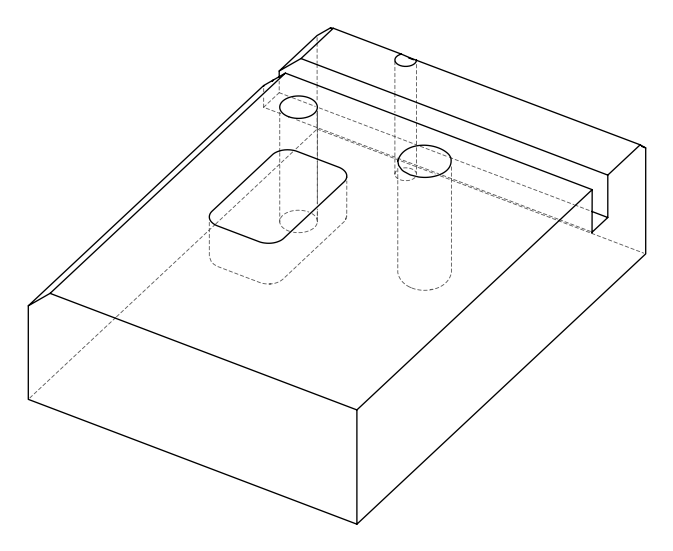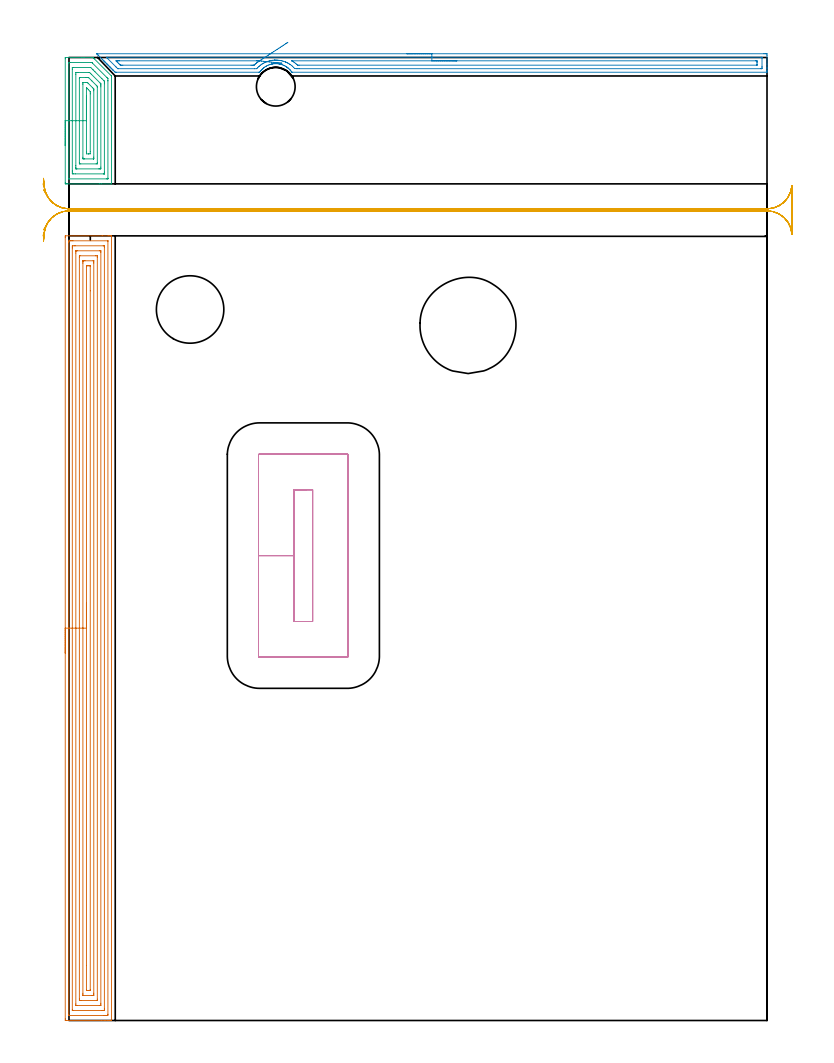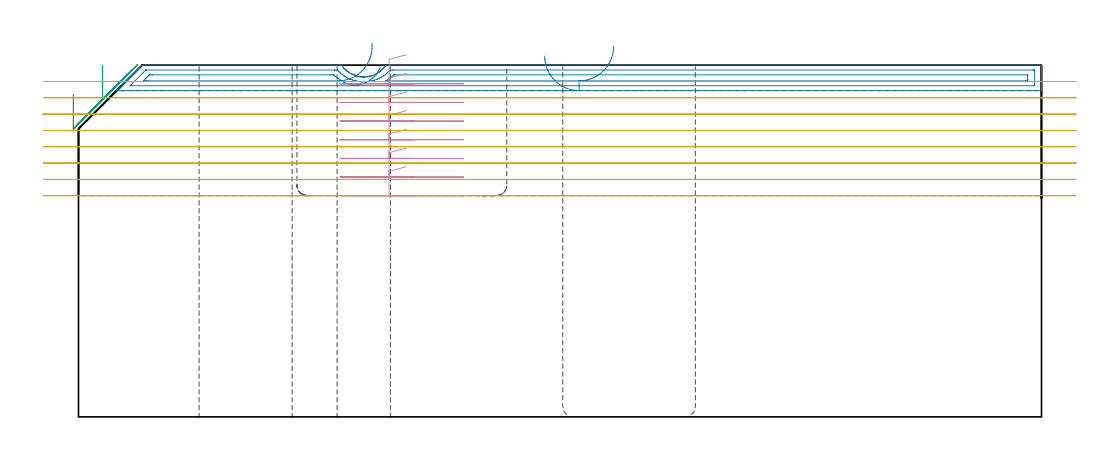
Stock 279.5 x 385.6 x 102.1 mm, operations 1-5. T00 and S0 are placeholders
(PLAN: 11 operations, 8 tool changes, 55.5 min)
(1 AREA_MILL | FG_CHAMFER_SURFACE | UGT0205_001 | 17.89 min | 55087 mm3)
(2 AREA_MILL_1 | FG_CHAMFER_SURFACE_1 | UGT0205_001 | 6.63 min | 7478 mm3)
(3 AREA_MILL_2 | FG_CHAMFER_SURFACE_2 | UGT0205_001 | 3.04 min | 9718 mm3)
(4 MILL_RECTANGULAR_POCKET | POCKET_RECTANGULAR_STRAIGHT | NXT0201_007 | Follow Part, ap 6.25, ae 75% | 6.11 min | 239234 mm3)
(5 MILL_RECTANGULAR_SLOT | SLOT_RECTANGULAR | UGT0201_094 | Follow Part, ap 5, ae 75% | 10.38 min | 217737 mm3)
(6 MILL_THROUGH_HOLE_FROM_SOLID_MATERIAL | STEP1HOLE_1 | NXT0201_007 | Circular | 10.01 min | 118361 mm3)
(7 INDEXABLE_INSERT_DRILL_THROUGH_HOLE_FROM_SOLID | STEP1HOLE | NXT0302_025 | 0.43 min | 58422 mm3)
(8 SPOT_DRILL | STEP1HOLE_2 | NXT0321_9005460120000 | 0.03 min | 60 mm3)
(9 DRILL_BLIND_HOLE_INTO_CENTER | STEP1HOLE_2 | UGT0301_185 | 0.05 min | 202 mm3)
(10 GUN_DRILL_THROUGH_HOLE | STEP1HOLE_2 | UGT0307_002 | 0.5 min | 2593 mm3)
(11 SPADE_DRILL_TO_ENLARGE_THROUGH_HOLE | STEP1HOLE_2 | UGT0306_006 | 0.44 min | 16308 mm3)
(TOOL UGT0205_001 | Chamfer Mill 20 x 3 x 45 deg. | D20 FL50 Z2)
(TOOL NXT0201_007 | ENDMILL 25mm [R216.25-25050GCK54P 1620] | D25 R3 FL54 Z5)
(TOOL UGT0201_094 | End mill 20 mm | D20 FL38 Z4)
(TOOL NXT0302_025 | Index. Insert Drill 27mm [880-D2700L32-05] | D27 PA176 FL135 Z2)
(TOOL NXT0321_9005460120000 | NC Spot Drill, 142deg, 12mm, Carbide, Uncoated | D12 PA142 FL30 Z2)
(TOOL UGT0301_185 | Twist Drill 6.3 mm | D6.3 PA118 FL61 Z2)
(TOOL UGT0307_002 | Gun Drill 6 mm | D6 PA130 FL24 Z1)
(TOOL UGT0306_006 | Spade Drill 15.5mm | D15.5 PA132 FL10 Z2)
(OP 1 AREA_MILL)
G17 G21 G94 G90
T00 M6
G54
G17 G0 G90 X-1.5 Y147.1 S1061 M3
G43 Z112.1 H0
Z93.6
G94 G1 Y147.138 Z92.728 F250.
Y147.252 Z91.864
Y147.441 Z91.012
Y147.703 Z90.18
Y148.037 Z89.374
Y148.44 Z88.6
Y148.908 Z87.864
Y149.44 Z87.172
Y150.029 Z86.529
Y150.672 Z85.94
Y151.364 Z85.408
Y152.1 Z84.94
Y152.874 Z84.537
Y153.68 Z84.203
Y154.512 Z83.941
Y155.364 Z83.752
Y156.228 Z83.638
Y157.1 Z83.6
Y313.571
X-1.496 Y314.02 Z83.602
X-1.492 Y314.19 Z83.606
X-1.319 Y314.2 Z83.778
X13.296 Z98.392
X15.677 Z100.772
X16.393 Z101.493
X16.641 Z101.74
X16.999 Z102.09
X17. Y314.195 Z102.091
Y314.019 Z102.1
Y0.182
Y0.005 Z102.091
X16.999 Y0.003 Z102.09
X16.641 Y0. Z101.74
X16.393 Z101.493
X15.677 Z100.772
X14.438 Z99.535
X13.035 Z98.13
X-1.058 Y0.001 Z84.04
X-1.267 Y0.003 Z83.83
X-1.492 Y0.01 Z83.606
X-1.496 Y0.184 Z83.602
X-1.499 Y0.629 Z83.601
X-1.5 Y157.1 Z83.6
X-0.086 Z85.014
X-0.085 Y311.69 Z85.015
X-0.084 Y311.783 Z85.016
X-0.079 Y312.174 Z85.021
X0.301 Y312.192 Z85.401
X0.704 Y312.197 Z85.804
X1.174 Y312.2 Z86.274
X1.585 Z86.685
X15.49 Y312.199 Z100.59
X15.524 Y312.197 Z100.624
X15.559 Y312.192 Z100.659
X15.579 Y312.187 Z100.679
X15.58 Y312.159 Z100.68
X15.585 Y311.876 Z100.685
Y2.51
X15.584 Y2.417 Z100.684
X15.579 Y2.026 Z100.679
X15.199 Y2.008 Z100.299
X14.796 Y2.003 Z99.896
X14.326 Y2. Z99.426
X13.916 Z99.016
X0.01 Y2.001 Z85.11
X-0.024 Y2.003 Z85.076
X-0.059 Y2.008 Z85.041
X-0.079 Y2.013 Z85.021
X-0.08 Y2.041 Z85.02
X-0.085 Y2.324 Z85.015
X-0.086 Y157.1 Z85.014
X1.328 Z86.428
X1.329 Y309.36 Z86.429
X1.331 Y309.995 Z86.431
X1.333 Y310.124 Z86.433
X1.335 Y310.181 Z86.435
X1.391 Y310.191 Z86.491
X1.585 Y310.195 Z86.685
X2.263 Y310.2 Z87.363
X2.465 Z87.565
X13.714 Y310.199 Z98.814
X13.916 Y310.196 Z99.016
X14.117 Y310.19 Z99.217
X14.165 Y310.187 Z99.265
X14.167 Y310.15 Z99.267
X14.17 Y310.081 Z99.27
X14.171 Y309.995 Z99.271
Y309.735
Y4.84
X14.169 Y4.205 Z99.269
X14.167 Y4.076 Z99.267
X14.165 Y4.019 Z99.265
X14.109 Y4.009 Z99.209
X13.916 Y4.005 Z99.016
X13.237 Y4. Z98.337
X13.035 Z98.135
X1.786 Y4.001 Z86.886
X1.585 Y4.004 Z86.685
X1.383 Y4.01 Z86.483
X1.335 Y4.013 Z86.435
X1.333 Y4.05 Z86.433
X1.33 Y4.119 Z86.43
X1.329 Y4.205 Z86.429
Y4.465
X1.328 Y157.1 Z86.428
X2.743 Z87.843
Y307.312
X2.746 Y307.922 Z87.846
X2.749 Y308.128 Z87.849
X2.752 Y308.19 Z87.852
X2.8 Y308.193 Z87.9
X2.909 Y308.196 Z88.009
X3.346 Y308.2 Z88.446
X12.154 Z97.254
X12.591 Y308.196 Z97.691
X12.699 Y308.193 Z97.799
X12.747 Y308.19 Z97.847
X12.75 Y308.155 Z97.85
X12.753 Y308.057 Z97.853
X12.757 Y307.595 Z97.857
Y6.888
X12.754 Y6.278 Z97.854
X12.751 Y6.072 Z97.851
X12.748 Y6.01 Z97.848
X12.7 Y6.007 Z97.8
X12.591 Y6.004 Z97.691
X12.154 Y6. Z97.254
X3.346 Z88.446
X2.909 Y6.004 Z88.009
X2.801 Y6.007 Z87.901
X2.753 Y6.01 Z87.853
X2.75 Y6.045 Z87.85
X2.747 Y6.143 Z87.847
X2.743 Y6.605 Z87.843
Y157.1
X4.157 Z89.257
Y305.666
X4.159 Y305.808 Z89.259
X4.164 Y306.092 Z89.264
X4.171 Y306.191 Z89.271
X4.186 Y306.194 Z89.286
X4.227 Y306.197 Z89.327
X4.442 Y306.2 Z89.542
X10.608 Z95.708
X11.273 Y306.197 Z96.373
X11.317 Y306.194 Z96.417
X11.335 Y306.191 Z96.435
X11.339 Y306.021 Z96.439
X11.342 Y305.737 Z96.442
X11.343 Y305.595 Z96.443
Y305.524
Y8.534
X11.341 Y8.392 Z96.441
X11.336 Y8.108 Z96.436
X11.329 Y8.009 Z96.429
X11.314 Y8.006 Z96.414
X11.273 Y8.003 Z96.373
X11.058 Y8. Z96.158
X4.893 Z89.993
X4.227 Y8.003 Z89.327
X4.183 Y8.006 Z89.283
X4.165 Y8.009 Z89.265
X4.161 Y8.179 Z89.261
X4.158 Y8.463 Z89.258
X4.157 Y8.747 Z89.257
Y157.1
X5.571 Z90.671
Y303.265
X5.573 Y303.736 Z90.673
X5.576 Y304.155 Z90.676
X5.578 Y304.181 Z90.678
X5.59 Y304.19 Z90.69
X5.646 Y304.194 Z90.746
X5.76 Y304.198 Z90.86
X5.988 Y304.199 Z91.088
X6.412 Y304.2 Z91.512
X9.664 Z94.764
X9.786 Y304.199 Z94.886
X9.867 Y304.198 Z94.967
X9.914 Y304.194 Z95.014
X9.922 Y304.19 Z95.022
X9.925 Y304.185 Z95.025
X9.927 Y304.159 Z95.027
X9.928 Y303.736 Z95.028
X9.929 Y303.312 Z95.029
Y10.935
X9.927 Y10.464 Z95.027
X9.924 Y10.045 Z95.024
X9.922 Y10.019 Z95.022
X9.91 Y10.01 Z95.01
X9.854 Y10.006 Z94.954
X9.74 Y10.002 Z94.84
X9.512 Y10.001 Z94.612
X9.088 Y10. Z94.188
X5.714 Z90.814
X5.633 Y10.002 Z90.733
X5.586 Y10.006 Z90.686
X5.578 Y10.009 Z90.678
X5.575 Y10.015 Z90.675
X5.573 Y10.041 Z90.673
X5.572 Y10.464 Z90.672
X5.571 Y10.888 Z90.671
Y157.1
X6.985 Z92.085
X6.986 Y301.83 Z92.086
Y301.948
X6.99 Y302.141 Z92.09
X6.992 Y302.181 Z92.092
X7.088 Y302.19 Z92.188
X7.253 Y302.196 Z92.353
X7.502 Y302.2 Z92.602
X7.75 Z92.85
X8.383 Y302.199 Z93.483
X8.465 Y302.195 Z93.565
X8.493 Y302.19 Z93.593
X8.508 Y302.181 Z93.608
X8.511 Y302.146 Z93.611
X8.514 Y302.066 Z93.614
X8.515 Y292.174 Z93.615
X8.514 Y12.37 Z93.614
Y12.252
X8.51 Y12.059 Z93.61
X8.508 Y12.019 Z93.608
X8.413 Y12.01 Z93.513
X8.247 Y12.004 Z93.347
X7.998 Y12. Z93.098
X7.75 Z92.85
X7.117 Y12.001 Z92.217
X7.035 Y12.005 Z92.135
X7.007 Y12.01 Z92.107
X6.992 Y12.019 Z92.092
X6.989 Y12.054 Z92.089
X6.986 Y12.134 Z92.086
X6.985 Y22.033 Z92.085
Y157.1
Y157.972 Z92.123
Y158.836 Z92.237
Y159.688 Z92.426
Y160.52 Z92.688
Y161.326 Z93.022
Y162.1 Z93.425
Y162.836 Z93.894
Y163.528 Z94.425
Y164.171 Z95.014
Y164.76 Z95.657
Y165.292 Z96.35
Y165.76 Z97.085
Y166.163 Z97.859
Y166.497 Z98.665
Y166.759 Z99.497
Y166.948 Z100.349
Y167.062 Z101.214
Y167.1 Z102.085
G0 Z112.1
M5
M2
(OP 2 AREA_MILL_1)
G17 G21 G94 G90
T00 M6
G54
G17 G0 G90 X135.3 Y387.1 S1061 M3
G43 Z112.1 H0
Z104.7
G94 G1 X135.338 Z103.828 F250.
X135.452 Z102.964
X135.641 Z102.112
X135.903 Z101.28
X136.237 Z100.474
X136.64 Z99.7
X137.109 Z98.964
X137.64 Z98.272
X138.229 Z97.629
X138.872 Z97.04
X139.564 Z96.509
X140.3 Z96.04
X141.074 Z95.637
X141.88 Z95.303
X142.712 Z95.041
X143.564 Z94.852
X144.428 Z94.738
X145.3 Z94.7
X278.296
X278.88 Y387.098 Z94.702
X279.457 Y387.093 Z94.704
X279.493 Y387.092 Z94.706
X279.5 Y386.518 Z95.279
Y382.955 Z98.84
Y381.519 Z100.277
Y381.173 Z100.622
Y380.481 Z101.318
Y380.152 Z101.647
Y379.753 Z102.038
X279.49 Y379.703 Z102.088
X279.327 Y379.7 Z102.1
X89.456
X89.255 Y379.704 Z102.09
X89.19 Y379.786 Z102.012
X89.046 Y379.979 Z101.821
X88.989 Y380.056 Z101.744
X88.798 Y380.3 Z101.5
X88.744 Y380.364 Z101.436
X88.601 Y380.535 Z101.264
X88.567 Y380.572 Z101.227
X88.411 Y380.728 Z101.068
X88.148 Y380.994 Z100.805
X87.708 Y381.393 Z100.406
X87.63 Y381.457 Z100.342
X87.611 Y381.47 Z100.328
X87.243 Y381.739 Z100.06
X87.228 Y381.75 Z100.049
X87.202 Y381.767 Z100.032
X86.815 Y382.023 Z99.776
X86.531 Y382.188 Z99.612
X86.24 Y382.343 Z99.457
X85.953 Y382.474 Z99.326
X85.922 Y382.488 Z99.312
X85.478 Y382.662 Z99.134
X85.029 Y382.814 Z98.984
X84.988 Y382.824 Z98.972
X84.584 Y382.932 Z98.866
X84.541 Y382.94 Z98.856
X84.476 Y382.955 Z98.844
X84.354 Y382.98 Z98.819
X84.136 Y383.024 Z98.773
X84.095 Y383.03 Z98.767
X83.691 Y383.09 Z98.708
X83.244 Y383.128 Z98.666
X83.076 Y383.136 Z98.661
X82.961 Y383.141 Z98.654
X82.797 Y383.149 Z98.651
X82.694 Y383.144 Z98.652
X82.675 Y383.143 Z98.653
X82.627 Y383.141 Z98.655
X82.622 Y383.14 Z98.656
X82.52 Y383.133 Z98.657
X82.351 Y383.129 Z98.668
X82.329 Y383.127 Z98.67
X81.904 Y383.088 Z98.708
X81.458 Y383.02 Z98.771
X81.414 Y383.011 Z98.779
X81.236 Y382.977 Z98.82
X81.126 Y382.955 Z98.843
X81.01 Y382.929 Z98.866
X80.967 Y382.917 Z98.876
X80.81 Y382.876 Z98.919
X80.565 Y382.811 Z98.985
X80.521 Y382.796 Z98.999
X80.116 Y382.661 Z99.137
X79.672 Y382.483 Z99.313
X79.363 Y382.342 Z99.457
X79.031 Y382.155 Z99.64
X78.867 Y382.064 Z99.732
X78.779 Y382.015 Z99.782
X78.369 Y381.747 Z100.051
X78.155 Y381.591 Z100.207
X77.971 Y381.457 Z100.342
X77.886 Y381.389 Z100.411
X77.84 Y381.347 Z100.453
X77.778 Y381.291 Z100.509
X77.651 Y381.173 Z100.622
X77.542 Y381.076 Z100.723
X77.449 Y380.991 Z100.807
X77.423 Y380.965 Z100.834
X77.336 Y380.876 Z100.919
X77.244 Y380.785 Z101.014
X77.033 Y380.57 Z101.226
X76.993 Y380.527 Z101.269
X76.947 Y380.469 Z101.328
X76.798 Y380.282 Z101.512
X76.629 Y380.073 Z101.725
X76.609 Y380.047 Z101.75
X76.5 Y379.9 Z101.897
X76.355 Y379.705 Z102.091
X76.053 Y379.7 Z102.1
X18.868
X18.497 Y379.705 Z102.091
X18.377 Y379.822 Z101.975
X17.916 Y380.282 Z101.514
X17.86 Y380.339 Z101.459
X17.677 Y380.522 Z101.277
X17.619 Y380.579 Z101.218
X17.564 Y380.636 Z101.163
X17.379 Y380.82 Z100.979
X17.322 Y380.876 Z100.921
X17.268 Y380.932 Z100.867
X17.081 Y381.118 Z100.681
X17.025 Y381.173 Z100.624
X16.972 Y381.228 Z100.571
X16.784 Y381.416 Z100.383
X16.729 Y381.47 Z100.327
X16.676 Y381.524 Z100.275
X16.486 Y381.714 Z100.085
X16.432 Y381.767 Z100.03
X16.38 Y381.82 Z99.979
X16.188 Y382.012 Z99.787
X16.135 Y382.064 Z99.733
X16.084 Y382.116 Z99.683
X15.89 Y382.309 Z99.489
X15.838 Y382.361 Z99.436
X15.788 Y382.412 Z99.387
X15.592 Y382.607 Z99.192
X15.541 Y382.658 Z99.139
X15.492 Y382.708 Z99.091
X15.294 Y382.905 Z98.894
X15.244 Y382.955 Z98.842
X15.196 Y383.004 Z98.795
X14.996 Y383.203 Z98.596
X14.947 Y383.252 Z98.545
X14.9 Y383.3 Z98.499
X14.699 Y383.501 Z98.298
X14.65 Y383.548 Z98.249
X14.604 Y383.596 Z98.203
X14.401 Y383.799 Z98.
X14.353 Y383.845 Z97.952
X14.308 Y383.892 Z97.907
X14.103 Y384.096 Z97.702
X14.056 Y384.142 Z97.655
X14.012 Y384.188 Z97.611
X13.805 Y384.394 Z97.405
X13.759 Y384.439 Z97.358
X13.716 Y384.484 Z97.315
X13.507 Y384.692 Z97.107
X13.462 Y384.736 Z97.061
X13.419 Y384.78 Z97.019
X13.209 Y384.99 Z96.809
X11.681 Y386.518 Z95.28
X11.569 Y386.631 Z95.169
X11.422 Y386.777 Z95.022
X11.236 Y386.963 Z94.834
X11.125 Y387.078 Z94.719
X11.117 Y387.094 Z94.703
X11.125 Y387.099 Z94.699
X11.331 Y387.1 Z94.7
X145.3
Y385.686 Z96.114
X277.152 Y385.685 Z96.115
X277.27 Y385.683 Z96.117
X277.49 Y385.678 Z96.122
X277.492 Y385.627 Z96.173
X277.499 Y385.222 Z96.578
X277.5 Y382.064 Z99.736
X277.499 Y381.659 Z100.141
X277.492 Y381.173 Z100.627
X277.49 Y381.129 Z100.671
X277.328 Y381.12 Z100.68
X277.211 Y381.116 Z100.684
X277.151 Y381.115 Z100.685
X277.093 Y381.114 Z100.686
X92.136
X91.299 Y381.117 Z100.683
X91.243 Y381.119 Z100.681
X90.403 Y381.173 Z100.627
X90.349 Y381.225 Z100.575
X89.93 Y381.65 Z100.151
X89.502 Y382.064 Z99.736
X89.456 Y382.107 Z99.693
X89.115 Y382.404 Z99.396
X88.562 Y382.795 Z99.005
X88.322 Y382.955 Z98.845
X87.918 Y383.204 Z98.596
X87.669 Y383.344 Z98.456
X87.391 Y383.49 Z98.31
X86.903 Y383.718 Z98.082
X86.775 Y383.769 Z98.031
X86.578 Y383.845 Z97.955
X85.882 Y384.086 Z97.714
X85.545 Y384.181 Z97.619
X84.988 Y384.316 Z97.484
X84.409 Y384.423 Z97.377
X84.095 Y384.469 Z97.331
X83.404 Y384.534 Z97.266
X83.201 Y384.543 Z97.257
X82.841 Y384.556 Z97.244
X82.455 Y384.552 Z97.248
X82.418 Y384.55 Z97.25
X82.387 Y384.548 Z97.252
X82.308 Y384.542 Z97.258
X81.664 Y384.487 Z97.313
X81.414 Y384.455 Z97.345
X80.885 Y384.372 Z97.428
X80.719 Y384.34 Z97.46
X80.521 Y384.297 Z97.503
X80.157 Y384.208 Z97.592
X79.627 Y384.056 Z97.744
X79.469 Y384.003 Z97.797
X79.019 Y383.845 Z97.955
X78.766 Y383.747 Z98.053
X78.734 Y383.733 Z98.067
X78.201 Y383.485 Z98.315
X77.84 Y383.288 Z98.512
X77.627 Y383.167 Z98.633
X77.276 Y382.955 Z98.845
X77.075 Y382.827 Z98.973
X77.027 Y382.795 Z99.005
X76.947 Y382.738 Z99.062
X76.559 Y382.45 Z99.35
X76.066 Y382.038 Z99.762
X76.053 Y382.026 Z99.774
X75.623 Y381.602 Z100.198
X75.212 Y381.173 Z100.627
X75.186 Y381.147 Z100.653
X75.159 Y381.121 Z100.679
X74.325 Y381.115 Z100.685
X74.266 Y381.114 Z100.686
X19.762 Y381.115 Z100.685
X19.703 Y381.116 Z100.684
X19.586 Y381.121 Z100.679
X19.535 Y381.126 Z100.674
X19.517 Y381.14 Z100.66
X19.48 Y381.173 Z100.627
X18.868 Y381.781 Z100.019
X18.586 Y382.064 Z99.736
X15.294 Y385.356 Z96.444
X15.03 Y385.627 Z96.173
X14.993 Y385.668 Z96.132
X14.991 Y385.679 Z96.121
X15.236 Y385.686 Z96.114
X145.3
Y384.271 Z97.529
X274.879
X275.306 Y384.269 Z97.531
X275.448 Y384.267 Z97.533
X275.49 Y384.265 Z97.535
X275.494 Y384.168 Z97.632
X275.498 Y384.039 Z97.761
X275.499 Y383.845 Z97.955
X275.5 Y383.652 Z98.148
X275.499 Y382.955 Z98.845
X275.498 Y382.763 Z99.037
X275.49 Y382.568 Z99.232
X275.484 Y382.535 Z99.265
X275.465 Y382.533 Z99.267
X275.412 Y382.531 Z99.27
X275.306 Y382.529 Z99.271
X92.136
X91.668 Y382.531 Z99.269
X91.564 Y382.533 Z99.267
X91.515 Y382.536 Z99.264
X91.048 Y382.955 Z98.845
X90.673 Y383.28 Z98.52
X90.349 Y383.525 Z98.275
X89.902 Y383.845 Z97.955
X89.306 Y384.237 Z97.563
X89.269 Y384.263 Z97.537
X89.268 Y384.266 Z97.534
X89.271 Y384.268 Z97.532
X89.313 Y384.271 Z97.529
X89.345
X145.3
X146.172 Z97.567
X147.037 Z97.68
X147.888 Z97.869
X148.72 Z98.132
X149.526 Z98.465
X150.3 Z98.868
X151.036 Z99.337
X151.728 Z99.868
X152.371 Z100.457
X152.96 Z101.101
X153.492 Z101.793
X153.96 Z102.529
X154.363 Z103.302
X154.697 Z104.108
X154.959 Z104.94
X155.148 Z105.792
X155.262 Z106.657
X155.3 Z107.529
G0 Z112.1
X87.653 Y391.671
Z101.53
G1 X87.275 Y391.423 Z100.784
X86.844 Y391.141 Z100.08
X86.363 Y390.827 Z99.423
X85.836 Y390.482 Z98.819
X85.267 Y390.11 Z98.273
X84.66 Y389.713 Z97.788
X84.021 Y389.294 Z97.367
X83.353 Y388.857 Z97.015
X82.662 Y388.405 Z96.734
X81.953 Y387.941 Z96.526
X81.231 Y387.469 Z96.393
X80.503 Y386.993 Z96.335
X79.773 Y386.515 Z96.353
X79.047 Y386.04 Z96.447
X78.331 Y385.572 Z96.617
X77.63 Y385.113 Z96.86
X76.95 Y384.668 Z97.176
X76.295 Y384.239 Z97.561
X76.147 Y384.143 Z97.657
X75.91 Y383.988 Z97.812
X75.695 Y383.845 Z97.955
X75.382 Y383.624 Z98.176
X75.159 Y383.461 Z98.339
X74.88 Y383.233 Z98.567
X74.552 Y382.955 Z98.845
X74.401 Y382.82 Z98.98
X74.266 Y382.696 Z99.104
X74.133 Y382.576 Z99.224
X74.086 Y382.535 Z99.265
X74.032 Y382.534 Z99.266
X73.798 Y382.53 Z99.27
X73.372 Y382.529 Z99.271
X72.906 Y382.528 Z99.272
X21.549 Y382.529 Z99.271
X21.082 Y382.53 Z99.27
X20.655 Y382.534 Z99.266
X20.597 Y382.535 Z99.265
X20.566 Y382.545 Z99.255
X20.533 Y382.575 Z99.225
X20.402 Y382.701 Z99.099
X20.145 Y382.955 Z98.845
X19.762 Y383.337 Z98.463
X19.255 Y383.845 Z97.955
X18.868 Y384.237 Z97.563
X18.849 Y384.265 Z97.535
X18.868 Y384.266 Z97.534
X19.336 Y384.27 Z97.53
X19.762 Y384.271 Z97.529
X20.228
X75.159
X75.627 Y384.27 Z97.53
X75.833 Y384.268 Z97.532
X76.053 Y384.264 Z97.536
X76.295 Y384.239 Z97.561
X77.153 Y384.149 Z97.689
X77.997 Y384.061 Z97.892
X78.82 Y383.975 Z98.168
X79.616 Y383.892 Z98.515
X80.379 Y383.812 Z98.93
X81.103 Y383.736 Z99.411
X81.783 Y383.665 Z99.953
X82.413 Y383.599 Z100.553
X82.988 Y383.539 Z101.206
X83.505 Y383.485 Z101.906
X83.959 Y383.438 Z102.65
X84.347 Y383.397 Z103.43
X84.666 Y383.364 Z104.241
X84.913 Y383.338 Z105.078
X85.087 Y383.32 Z105.932
X85.186 Y383.309 Z106.799
X85.21 Y383.307 Z107.671
X85.158 Y383.312 Z108.542
G0 Z112.1
M5
M2
(OP 3 AREA_MILL_2)
G17 G21 G94 G90
T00 M6
G54
G17 G0 G90 X-1.5 Y350.3 S1061 M3
G43 Z112.1 H0
Z93.6
G94 G1 Y350.338 Z92.728 F250.
Y350.452 Z91.864
Y350.641 Z91.012
Y350.903 Z90.18
Y351.237 Z89.374
Y351.64 Z88.6
Y352.108 Z87.864
Y352.64 Z87.172
Y353.229 Z86.529
Y353.872 Z85.94
Y354.564 Z85.408
Y355.3 Z84.94
Y356.074 Z84.537
Y356.88 Z84.203
Y357.712 Z83.941
Y358.564 Z83.752
Y359.428 Z83.638
Y360.3 Z83.6
Y385.093
X-1.494 Y385.54 Z83.602
X-1.491 Y385.59 Z83.605
X-1.434 Y385.6 Z83.662
X5.108 Z90.201
X5.86 Z90.958
X5.988 Z91.086
X9.254 Z94.353
X9.512 Y385.597 Z94.609
X9.595 Y385.595 Z94.691
X9.666 Y385.535 Z94.763
X9.805 Y385.397 Z94.901
X10.134 Y385.066 Z95.234
X16.998 Y378.202 Z102.098
X16.999 Y378.199
X17. Y378.009 Z102.1
Y335.065
X16.995 Y335.01 Z102.093
X16.871 Y335. Z101.969
X12.906 Z98.004
X12.154 Z97.247
X-0.553 Z84.543
X-1.058 Y335.001 Z84.038
X-1.266 Y335.003 Z83.83
X-1.491 Y335.008 Z83.605
X-1.494 Y335.069 Z83.603
X-1.5 Y335.507 Z83.6
Y360.3
X-0.086 Z85.014
Y383.322
X-0.084 Y383.52 Z85.016
X-0.082 Y383.569 Z85.018
X-0.08 Y383.585 Z85.02
X-0.034 Y383.59 Z85.066
X0.15 Y383.596 Z85.25
X0.427 Y383.6 Z85.527
X8.631 Z93.731
X8.908 Y383.597 Z94.008
X9.092 Y383.591 Z94.192
X9.151 Y383.587 Z94.251
X9.176 Y383.567 Z94.276
X9.228 Y383.52 Z94.328
X9.429 Y383.322 Z94.529
X15.21 Y377.54 Z100.31
X15.417 Y377.33 Z100.517
X15.52 Y377.223 Z100.62
X15.568 Y377.17 Z100.668
X15.579 Y377.124 Z100.679
X15.585 Y376.33 Z100.685
X15.586 Y376.238 Z100.686
Y337.278
X15.584 Y337.08 Z100.684
X15.582 Y337.031 Z100.682
X15.58 Y337.015 Z100.68
X15.534 Y337.01 Z100.634
X15.35 Y337.004 Z100.45
X15.073 Y337. Z100.173
X0.1 Z85.2
X-0.017 Y337.002 Z85.083
X-0.059 Y337.006 Z85.041
X-0.073 Y337.009 Z85.027
X-0.079 Y337.022 Z85.021
X-0.082 Y337.075 Z85.018
X-0.085 Y337.186 Z85.015
X-0.086 Y360.3 Z85.014
X1.328 Z86.428
X1.329 Y380.923 Z86.429
X1.331 Y381.551 Z86.431
X1.333 Y381.581 Z86.433
X1.334 Y381.589 Z86.434
X1.389 Y381.594 Z86.489
X1.487 Y381.599 Z86.587
X1.536 Y381.6 Z86.636
X1.585 Z86.685
X8.583 Y381.599 Z93.683
X8.631 Y381.595 Z93.731
X8.678 Y381.59 Z93.778
X8.738 Y381.551 Z93.838
X9.512 Y380.788 Z94.612
X9.635 Y380.665 Z94.735
X10.392 Y379.909 Z95.492
X13.177 Y377.124 Z98.277
X13.916 Y376.381 Z99.016
X14.052 Y376.238 Z99.152
X14.165 Y376.105 Z99.265
X14.167 Y375.985 Z99.267
X14.171 Y375.353 Z99.271
Y375.095
Y339.678
X14.169 Y339.049 Z99.269
X14.167 Y339.019 Z99.267
X14.166 Y339.011 Z99.266
X14.111 Y339.006 Z99.211
X14.013 Y339.001 Z99.113
X13.964 Y339. Z99.064
X13.916 Z99.016
X2.514 Z87.614
X1.631 Y339.003 Z86.731
X1.585 Y339.009 Z86.685
X1.336 Y339.049 Z86.436
X1.332 Y339.303 Z86.432
X1.329 Y339.935 Z86.429
Y340.192
X1.328 Y360.3 Z86.428
X2.743 Z87.843
Y378.895
X2.747 Y379.497 Z87.847
X2.749 Y379.579 Z87.849
X2.82 Y379.59 Z87.92
X2.995 Y379.595 Z88.095
X3.346 Y379.599 Z88.446
X3.525 Y379.6 Z88.625
X7.929 Z93.029
X8.104 Y379.598 Z93.204
X8.192 Y379.594 Z93.292
X8.234 Y379.59 Z93.334
X8.304 Y379.535 Z93.404
X8.631 Y379.217 Z93.731
X8.957 Y378.895 Z94.057
X12.498 Y375.353 Z97.598
X12.613 Y375.234 Z97.713
X12.703 Y375.137 Z97.803
X12.751 Y375.082 Z97.851
X12.752 Y375.049 Z97.852
X12.756 Y374.747 Z97.856
X12.757 Y374.467 Z97.857
Y373.861
Y341.706
X12.753 Y341.103 Z97.853
X12.751 Y341.021 Z97.851
X12.68 Y341.01 Z97.78
X12.505 Y341.005 Z97.605
X12.154 Y341.001 Z97.254
X11.975 Y341. Z97.075
X3.167 Z88.267
X2.928 Y341.002 Z88.028
X2.809 Y341.006 Z87.909
X2.755 Y341.01 Z87.855
X2.75 Y341.044 Z87.85
X2.745 Y341.425 Z87.845
X2.743 Y341.706 Z87.843
Y342.312
Y360.3
X4.157 Z89.257
Y377.194
X4.158 Y377.264 Z89.258
X4.164 Y377.404 Z89.264
X4.174 Y377.59 Z89.274
X4.227 Y377.593 Z89.327
X4.635 Y377.599 Z89.735
X6.869 Y377.6 Z91.969
X7.278 Y377.599 Z92.378
X7.75 Y377.59 Z92.85
X7.806 Y377.584 Z92.906
X7.853 Y377.542 Z92.953
X7.925 Y377.475 Z93.025
X9.164 Y376.238 Z94.264
X10.934 Y374.467 Z96.034
X11.273 Y374.122 Z96.373
X11.334 Y374.056 Z96.434
X11.34 Y373.793 Z96.44
X11.343 Y373.652 Z96.443
Y343.406
X11.342 Y343.336 Z96.442
X11.336 Y343.196 Z96.436
X11.326 Y343.01 Z96.426
X11.273 Y343.007 Z96.373
X10.865 Y343.001 Z95.965
X4.7 Z89.8
X4.227 Y343.008 Z89.327
X4.166 Y343.01 Z89.266
X4.16 Y343.265 Z89.26
X4.158 Y343.406 Z89.258
X4.157 Y360.3 Z89.257
X5.571 Z90.671
Y374.887
X5.573 Y375.353 Z90.673
X5.576 Y375.561 Z90.676
X5.577 Y375.581 Z90.677
X5.596 Y375.59 Z90.696
X5.66 Y375.596 Z90.76
X5.743 Y375.599 Z90.843
X6.869 Y375.6 Z91.969
X7.115 Y375.598 Z92.215
X7.279 Y375.594 Z92.379
X7.337 Y375.59 Z92.437
X7.368 Y375.573 Z92.468
X7.414 Y375.531 Z92.514
X7.599 Y375.353 Z92.699
X9.512 Y373.44 Z94.612
X9.879 Y373.063 Z94.979
X9.922 Y373.017 Z95.022
X9.925 Y372.948 Z95.025
X9.928 Y372.836 Z95.028
X9.929 Y372.696 Z95.029
Y372.277
Y345.713
X9.927 Y345.247 Z95.027
X9.924 Y345.039 Z95.024
X9.923 Y345.019 Z95.023
X9.904 Y345.01 Z95.004
X9.84 Y345.004 Z94.94
X9.757 Y345.001 Z94.857
X6.234 Y345. Z91.334
X5.988 Y345.002 Z91.088
X5.742 Y345.006 Z90.842
X5.585 Y345.01 Z90.685
X5.578 Y345.108 Z90.678
X5.575 Y345.247 Z90.675
X5.572 Y345.666 Z90.672
X5.571 Y360.3 Z90.671
X6.985 Z92.085
X6.986 Y373.346 Z92.086
X6.987 Y373.429 Z92.087
X6.991 Y373.485 Z92.091
X6.993 Y373.498 Z92.093
X7.003 Y373.491 Z92.103
X7.112 Y373.389 Z92.212
X7.232 Y373.271 Z92.332
X7.337 Y373.166 Z92.437
X7.75 Y372.752 Z92.85
X7.804 Y372.696 Z92.904
X8.508 Y371.935 Z93.608
X8.509 Y371.811 Z93.609
X8.514 Y371.042 Z93.614
Y347.904
X8.51 Y347.139 Z93.61
X8.508 Y347.018 Z93.608
X7.768 Y347. Z92.868
X7.75 Y347.001 Z92.85
X6.992 Y347.018 Z92.092
X6.986 Y347.786 Z92.086
Y347.904
X6.985 Y360.3 Z92.085
Y361.172 Z92.123
Y362.036 Z92.237
Y362.888 Z92.426
Y363.72 Z92.688
Y364.526 Z93.022
Y365.3 Z93.425
Y366.036 Z93.894
Y366.728 Z94.425
Y367.371 Z95.014
Y367.96 Z95.657
Y368.492 Z96.35
Y368.96 Z97.085
Y369.363 Z97.859
Y369.697 Z98.665
Y369.959 Z99.497
Y370.148 Z100.349
Y370.262 Z101.214
Y370.3 Z102.085
G0 Z112.1
M5
M2
(OP 4 MILL_RECTANGULAR_POCKET)
G17 G21 G94 G90
T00 M6
G54
G17 G0 G90 X95.152 Y212.55 S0 M3
G43 Z112.1 H1
Z105.1
G94 G1 X90.15 Z103.759 F250.
Y186.15 Z96.686
Y159.75 F500.
X97.55
Y212.55
X90.15
Y186.15
X75.9
Y145.9
G3 X76.3 Y145.5 R0.4
G1 X111.4
G3 X111.8 Y145.9 R0.4
G1 Y226.4
G3 X111.4 Y226.8 R0.4
G1 X76.3
G3 X75.9 Y226.4 R0.4
G1 Y186.15
Y185.15
G0 X95.152 Y212.55 Z99.686
G1 X90.15 Z98.345 F250.
Y186.15 Z91.271
Y159.75 F500.
X97.55
Y212.55
X90.15
Y186.15
X75.9
Y145.9
G3 X76.3 Y145.5 R0.4
G1 X111.4
G3 X111.8 Y145.9 R0.4
G1 Y226.4
G3 X111.4 Y226.8 R0.4
G1 X76.3
G3 X75.9 Y226.4 R0.4
G1 Y186.15
Y185.15
G0 X95.152 Y212.55 Z94.271
G1 X90.15 Z92.931 F250.
Y186.15 Z85.857
Y159.75 F500.
X97.55
Y212.55
X90.15
Y186.15
X75.9
Y145.9
G3 X76.3 Y145.5 R0.4
G1 X111.4
G3 X111.8 Y145.9 R0.4
G1 Y226.4
G3 X111.4 Y226.8 R0.4
G1 X76.3
G3 X75.9 Y226.4 R0.4
G1 Y186.15
Y185.15
G0 X95.152 Y212.55 Z88.857
G1 X90.15 Z87.517 F250.
Y186.15 Z80.443
Y159.75 F500.
X97.55
Y212.55
X90.15
Y186.15
X75.9
Y145.9
G3 X76.3 Y145.5 R0.4
G1 X111.4
G3 X111.8 Y145.9 R0.4
G1 Y226.4
G3 X111.4 Y226.8 R0.4
G1 X76.3
G3 X75.9 Y226.4 R0.4
G1 Y186.15
Y185.15
G0 X95.152 Y212.55 Z83.443
G1 X90.15 Z82.102 F250.
Y186.15 Z75.029
Y159.75 F500.
X97.55
Y212.55
X90.15
Y186.15
X75.9
Y145.9
G3 X76.3 Y145.5 R0.4
G1 X111.4
G3 X111.8 Y145.9 R0.4
G1 Y226.4
G3 X111.4 Y226.8 R0.4
G1 X76.3
G3 X75.9 Y226.4 R0.4
G1 Y186.15
Y185.15
G0 X95.152 Y212.55 Z78.029
G1 X90.15 Z76.688 F250.
Y186.15 Z69.614
Y159.75 F500.
X97.55
Y212.55
X90.15
Y186.15
X75.9
Y145.9
G3 X76.3 Y145.5 R0.4
G1 X111.4
G3 X111.8 Y145.9 R0.4
G1 Y226.4
G3 X111.4 Y226.8 R0.4
G1 X76.3
G3 X75.9 Y226.4 R0.4
G1 Y186.15
Y185.15
G0 X95.152 Y212.55 Z72.614
G1 X90.15 Z71.274 F250.
Y186.15 Z64.2
Y159.75 F500.
X97.55
Y212.55
X90.15
Y186.15
X75.9
Y145.9
G3 X76.3 Y145.5 R0.4
G1 X111.4
G3 X111.8 Y145.9 R0.4
G1 Y226.4
G3 X111.4 Y226.8 R0.4
G1 X76.3
G3 X75.9 Y226.4 R0.4
G1 Y186.15
Y185.15
G0 Z112.1
M5
M2
(OP 5 MILL_RECTANGULAR_SLOT)
G17 G21 G94 G90
T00 M6
G54
G17 G0 G90 X-10.16 Y316.602 S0 M3
G43 Z112.1 H0
Z97.362
G94 G1 X-8.66 Y319.2 F250.
G2 X0. Y324.2 R10. F500.
G1 X279.5
G2 X289.47 Y314.974 R10.
G1 X289.5
Y334.226
X289.47
G2 X279.5 Y325. R10.
G1 X0.
G2 X-8.66 Y330. R10.
G1 X-10.16 Y332.598 F250.
G0 X-10.165 Y316.58 Z92.625
G1 X-8.671 Y319.182
G2 X0. Y324.2 R10. F500.
G1 X279.5
G2 X289.47 Y314.974 R10.
G1 X289.5
Y334.226
X289.47
G2 X279.5 Y325. R10.
G1 X0.
G2 X-8.67 Y330.017 R10.
G1 X-10.165 Y332.618 F250.
G0 X-10.44 Y314.165 Z87.887
G1 X-9.588 Y317.042
G2 X0. Y324.2 R10. F500.
G1 X279.5
G2 X289.47 Y314.974 R10.
G1 X289.5
Y334.226
X289.47
G2 X279.5 Y325. R10.
G1 X0.
G2 X-9.582 Y332.14 R10.
G1 X-10.44 Y335.015 F250.
G0 X-10.202 Y311.983 Z83.15
G1 X-9.97 Y314.974
G2 X0. Y324.2 R10. F500.
G1 X279.5
G2 X289.47 Y314.974 R10.
G1 X289.5
Y334.226
X289.47
G2 X279.5 Y325. R10.
G1 X0.
G2 X-9.97 Y334.226 R10.
G1 X-10.202 Y337.217 F250.
G0 Y311.983 Z78.412
G1 X-9.97 Y314.974
G2 X0. Y324.2 R10. F500.
G1 X279.5
G2 X289.47 Y314.974 R10.
G1 X289.5
Y334.226
X289.47
G2 X279.5 Y325. R10.
G1 X0.
G2 X-9.97 Y334.226 R10.
G1 X-10.202 Y337.217 F250.
G0 Y311.983 Z73.675
G1 X-9.97 Y314.974
G2 X0. Y324.2 R10. F500.
G1 X279.5
G2 X289.47 Y314.974 R10.
G1 X289.5
Y334.226
X289.47
G2 X279.5 Y325. R10.
G1 X0.
G2 X-9.97 Y334.226 R10.
G1 X-10.202 Y337.217 F250.
G0 Y311.983 Z68.937
G1 X-9.97 Y314.974
G2 X0. Y324.2 R10. F500.
G1 X279.5
G2 X289.47 Y314.974 R10.
G1 X289.5
Y334.226
X289.47
G2 X279.5 Y325. R10.
G1 X0.
G2 X-9.97 Y334.226 R10.
G1 X-10.202 Y337.217 F250.
G0 Y311.983 Z64.2
G1 X-9.97 Y314.974
G2 X0. Y324.2 R10. F500.
G1 X279.5
G2 X289.47 Y314.974 R10.
G1 X289.5
Y334.226
X289.47
G2 X279.5 Y325. R10.
G1 X0.
G2 X-9.97 Y334.226 R10.
G1 X-10.202 Y337.217 F250.
G0 Z112.1
M5
M2
